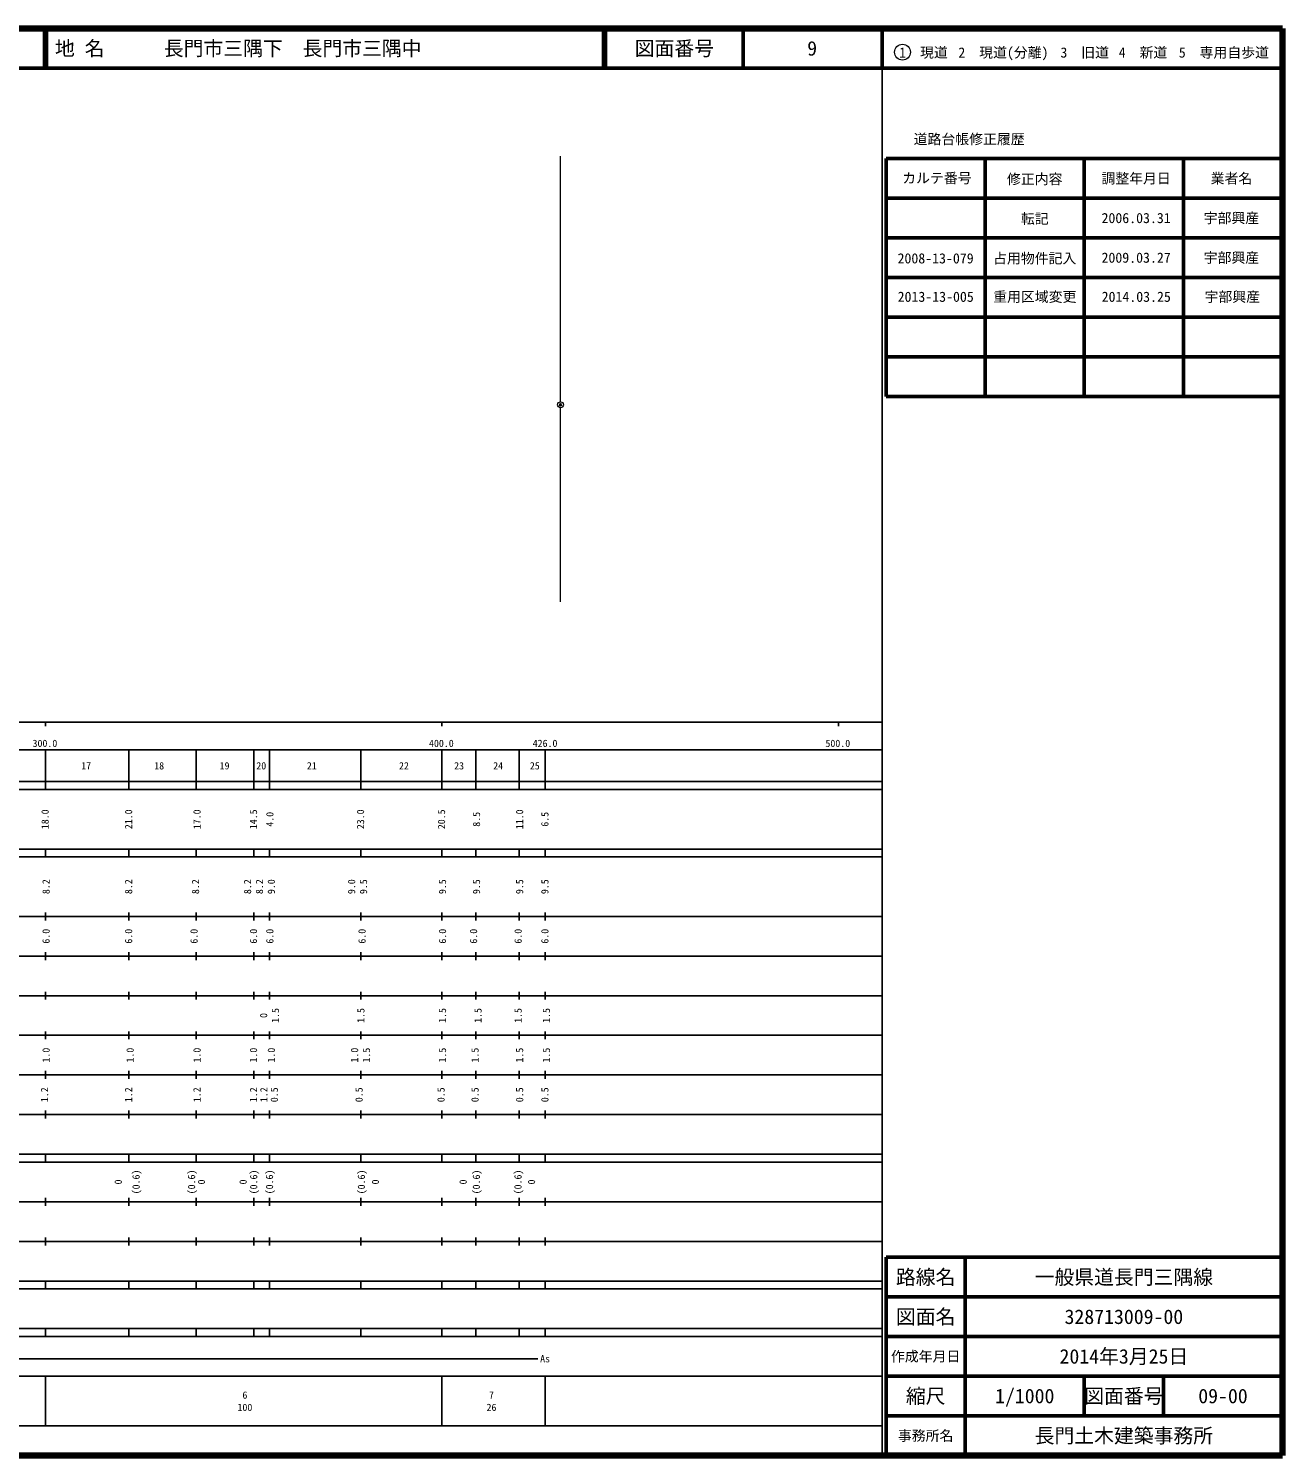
# Model space of a CAD drawing. Units: millimetres on the paper. Extents: x 40 to 680, y 20 to 380.
# Drawn here: x 363.7 to 680, y 20 to 380 of the extents above; entities that cross this region are included whole.
import ezdxf
from ezdxf.enums import TextEntityAlignment as Align

# ---------------------------------------------------------------- set-up
doc = ezdxf.new("R2010")
doc.units = ezdxf.units.MM
doc.header["$PDMODE"] = 32
doc.header["$PDSIZE"] = 0.5
for name, color, linetype, lineweight in [('M-BGD', 7, 'Continuous', 13), ('M-TTL', 2, 'Continuous', 140), ('M-TTL-BAND', 7, 'Continuous', 25), ('M-TTL-FRAM', 2, 'Continuous', 50), ('M-TTL-LINE', 7, 'Continuous', 50), ('M-TTL-TXT', 7, 'Continuous', 13)]:
    doc.layers.add(name, color=color, linetype=linetype, lineweight=lineweight)
doc.layers.add('M-OTRS', color=6, linetype='Continuous')
doc.styles.add('ＭＳ ゴシック', font='')
doc.styles.get('ＭＳ ゴシック').set_extended_font_data('MS Gothic')

msp = doc.modelspace()

# ---------------------------------------------------------------- linework, layer by layer
at = {"layer": 'M-BGD'}
for p, q in [((497.901, 285.814), (497.901, 347.776)), ((497.901, 235.373), (497.901, 284.361))]:
    msp.add_line(p, q, dxfattribs=at)
msp.add_circle((497.901, 285.086), 0.75, dxfattribs=at)
at = {"layer": 'M-OTRS'}
msp.add_point((497.901, 285.086), dxfattribs=at)
msp.add_point((497.901, 285.086), dxfattribs=at)
at = {"layer": 'M-TTL'}
for p, q in [((680, 380), (40, 380)), ((680, 20), (680, 380)), ((40, 20), (680, 20))]:
    msp.add_line(p, q, dxfattribs=at)
at = {"layer": 'M-TTL-BAND'}
for p, q in [((579, 20), (579, 370)), ((40, 205), (579, 205)), ((368, 205), (368, 204)), ((468, 205), (468, 204)), ((568, 205), (568, 204)), ((68, 198), (579, 198)), ((368, 198), (368, 188)), ((389, 198), (389, 188)), ((406, 198), (406, 188)), ((420.5, 198), (420.5, 188)), ((424.5, 198), (424.5, 188)), ((447.5, 198), (447.5, 188)), ((468, 198), (468, 188)), ((476.5, 198), (476.5, 188)), ((487.5, 198), (487.5, 188)), ((494, 198), (494, 188)), ((40, 190), (579, 190)), ((40, 188), (579, 188)), ((40, 173), (579, 173)), ((368, 171), (368, 173)), ((389, 173), (389, 171)), ((406, 173), (406, 171)), ((420.5, 173), (420.5, 171)), ((424.5, 173), (424.5, 171)), ((447.5, 173), (447.5, 171)), ((468, 171), (468, 173)), ((476.5, 173), (476.5, 171)), ((487.5, 173), (487.5, 171)), ((494, 173), (494, 171)), ((40, 171), (579, 171)), ((40, 156), (579, 156)), ((368, 155), (368, 157)), ((389, 157), (389, 155)), ((406, 157), (406, 155)), ((420.5, 157), (420.5, 155)), ((424.5, 157), (424.5, 155)), ((447.5, 157), (447.5, 155)), ((468, 155), (468, 157)), ((476.5, 157), (476.5, 155)), ((487.5, 157), (487.5, 155)), ((494, 157), (494, 155)), ((46, 146), (579, 146)), ((368, 145), (368, 147)), ((389, 147), (389, 145)), ((406, 147), (406, 145)), ((420.5, 147), (420.5, 145)), ((424.5, 147), (424.5, 145)), ((447.5, 147), (447.5, 145)), ((468, 145), (468, 147)), ((476.5, 147), (476.5, 145)), ((487.5, 147), (487.5, 145)), ((494, 147), (494, 145)), ((368, 135), (368, 137)), ((389, 137), (389, 135)), ((406, 137), (406, 135)), ((420.5, 137), (420.5, 135)), ((424.5, 137), (424.5, 135)), ((447.5, 137), (447.5, 135)), ((468, 135), (468, 137)), ((476.5, 137), (476.5, 135)), ((487.5, 137), (487.5, 135)), ((494, 137), (494, 135)), ((52, 136), (579, 136)), ((46, 126), (579, 126)), ((368, 125), (368, 127)), ((389, 127), (389, 125)), ((406, 127), (406, 125)), ((420.5, 127), (420.5, 125)), ((424.5, 127), (424.5, 125)), ((447.5, 127), (447.5, 125)), ((468, 125), (468, 127)), ((476.5, 127), (476.5, 125)), ((487.5, 127), (487.5, 125)), ((494, 127), (494, 125)), ((52, 116), (579, 116)), ((368, 115), (368, 117)), ((389, 117), (389, 115)), ((406, 117), (406, 115)), ((420.5, 117), (420.5, 115)), ((424.5, 117), (424.5, 115)), ((447.5, 117), (447.5, 115)), ((468, 115), (468, 117)), ((476.5, 117), (476.5, 115)), ((487.5, 117), (487.5, 115)), ((494, 117), (494, 115)), ((46, 106), (579, 106)), ((368, 105), (368, 107)), ((389, 107), (389, 105)), ((406, 107), (406, 105)), ((420.5, 107), (420.5, 105)), ((424.5, 107), (424.5, 105)), ((447.5, 107), (447.5, 105)), ((468, 105), (468, 107)), ((476.5, 107), (476.5, 105)), ((487.5, 107), (487.5, 105)), ((494, 107), (494, 105)), ((40, 96), (579, 96)), ((40, 94), (579, 94)), ((368, 94), (368, 96)), ((389, 96), (389, 94)), ((406, 96), (406, 94)), ((420.5, 96), (420.5, 94)), ((424.5, 96), (424.5, 94)), ((447.5, 96), (447.5, 94)), ((468, 94), (468, 96)), ((476.5, 96), (476.5, 94)), ((487.5, 96), (487.5, 94)), ((494, 96), (494, 94)), ((49, 84), (579, 84)), ((368, 83), (368, 85)), ((389, 85), (389, 83)), ((406, 85), (406, 83)), ((420.5, 85), (420.5, 83)), ((424.5, 85), (424.5, 83)), ((447.5, 85), (447.5, 83)), ((468, 83), (468, 85)), ((476.5, 85), (476.5, 83)), ((487.5, 85), (487.5, 83)), ((494, 85), (494, 83)), ((40, 74), (579, 74)), ((368, 73), (368, 75)), ((389, 75), (389, 73)), ((406, 75), (406, 73)), ((420.5, 75), (420.5, 73)), ((424.5, 75), (424.5, 73)), ((447.5, 75), (447.5, 73)), ((468, 73), (468, 75)), ((476.5, 75), (476.5, 73)), ((487.5, 75), (487.5, 73)), ((494, 75), (494, 73)), ((40, 64), (579, 64)), ((40, 62), (579, 62)), ((368, 62), (368, 64)), ((389, 64), (389, 62)), ((406, 64), (406, 62)), ((420.5, 64), (420.5, 62)), ((424.5, 64), (424.5, 62)), ((447.5, 64), (447.5, 62)), ((468, 62), (468, 64)), ((476.5, 64), (476.5, 62)), ((487.5, 64), (487.5, 62)), ((494, 64), (494, 62)), ((40, 52), (579, 52)), ((368, 50), (368, 52)), ((389, 52), (389, 50)), ((406, 52), (406, 50)), ((420.5, 52), (420.5, 50)), ((424.5, 52), (424.5, 50)), ((447.5, 52), (447.5, 50)), ((468, 50), (468, 52)), ((476.5, 52), (476.5, 50)), ((487.5, 52), (487.5, 50)), ((494, 52), (494, 50)), ((40, 50), (579, 50)), ((70.805, 44.406), (492.196, 44.406)), ((40, 40), (579, 40)), ((368, 40), (368, 27.5)), ((468, 40), (468, 27.5)), ((494, 40), (494, 27.5)), ((68, 27.5), (579, 27.5))]:
    msp.add_line(p, q, dxfattribs=at)
at = {"layer": 'M-TTL-FRAM'}
for p, q in [((580, 347.197), (580, 287.197)), ((580, 347.197), (680, 347.197)), ((580, 287.197), (680, 287.197)), ((680, 70), (580, 70)), ((580, 70), (580, 20))]:
    msp.add_line(p, q, dxfattribs=at)
at = {"layer": 'M-TTL-LINE'}
for p, q in [((367.75, 380), (367.75, 370)), ((368.25, 380), (368.25, 370)), ((508.747, 380), (508.747, 370)), ((509.247, 380), (509.247, 370)), ((543.997, 380), (543.997, 370)), ((579, 380), (579, 370)), ((40, 370), (680, 370)), ((605, 347.197), (605, 287.197)), ((630, 347.197), (630, 287.197)), ((655, 347.197), (655, 287.197)), ((580, 337.197), (680, 337.197)), ((580, 327.197), (680, 327.197)), ((580, 317.197), (680, 317.197)), ((580, 307.197), (680, 307.197)), ((580, 297.197), (680, 297.197)), ((600, 70), (600, 20)), ((680, 60), (580, 60)), ((680, 50), (580, 50)), ((680, 40), (580, 40)), ((630, 40), (630, 30)), ((650, 40), (650, 30)), ((680, 30), (580, 30))]:
    msp.add_line(p, q, dxfattribs=at)
at = {"layer": 'M-TTL-TXT'}
msp.add_circle((584.147, 374.034), 2, dxfattribs=at)

# ---------------------------------------------------------------- texts
at = {"layer": 'M-TTL-BAND', "style": 'ＭＳ ゴシック'}
for s, p in [('300.0', (367.844, 198.195)), ('400.0', (467.844, 198.195)), ('426.0', (494, 198.195)), ('500.0', (567.844, 198.195))]:
    msp.add_text(s, height=1.833, dxfattribs=at).set_placement(p, align=Align.BOTTOM_CENTER)
for s, p in [('17', (378.246, 194)), ('18', (396.659, 194)), ('19', (413.16, 194)), ('20', (422.41, 194)), ('21', (435.161, 194)), ('22', (458.405, 194)), ('23', (472.315, 194)), ('24', (482.162, 194)), ('25', (491.413, 194)), ('As', (494.006, 44.406)), ('6', (418.288, 35.238)), ('7', (480.483, 35.238)), ('100', (418.288, 32.131)), ('26', (480.483, 32.131))]:
    msp.add_text(s, height=1.833, dxfattribs=at).set_placement(p, align=Align.MIDDLE_CENTER)
for s, p in [('18.0', (367.867, 180.5)), ('21.0', (388.94, 180.5)), ('17.0', (406.191, 180.5)), ('14.5', (420.441, 180.5)), ('4.0', (424.566, 180.5)), ('23.0', (447.442, 180.5)), ('20.5', (467.867, 180.5)), ('8.5', (476.693, 180.5)), ('11.0', (487.569, 180.5)), ('6.5', (493.944, 180.5)), ('8.2', (368.116, 163.5)), ('8.2', (388.94, 163.5)), ('8.2', (405.816, 163.5)), ('8.2', (418.941, 163.5)), ('8.2', (421.941, 163.5)), ('9.0', (424.941, 163.5)), ('9.0', (445.192, 163.5)), ('9.5', (448.192, 163.5)), ('9.5', (468.116, 163.5)), ('9.5', (476.693, 163.5)), ('9.5', (487.569, 163.5)), ('9.5', (493.944, 163.5)), ('6.0', (368.116, 151)), ('6.0', (388.94, 151)), ('6.0', (405.441, 151)), ('6.0', (420.441, 151)), ('6.0', (424.566, 151)), ('6.0', (447.817, 151)), ('6.0', (468.116, 151)), ('6.0', (475.943, 151)), ('6.0', (487.194, 151)), ('6.0', (493.944, 151)), ('0', (422.999, 131)), ('1.5', (425.978, 131)), ('1.5', (447.534, 131)), ('1.5', (468.116, 131)), ('1.5', (477.068, 131)), ('1.5', (487.194, 131)), ('1.5', (494.319, 131)), ('1.0', (368.116, 121)), ('1.0', (389.315, 121)), ('1.0', (406.191, 121)), ('1.0', (420.441, 121)), ('1.0', (424.941, 121)), ('1.0', (445.942, 121)), ('1.5', (448.942, 121)), ('1.5', (468.116, 121)), ('1.5', (476.318, 121)), ('1.5', (487.569, 121)), ('1.5', (494.319, 121)), ('1.2', (367.741, 111)), ('1.2', (388.94, 111)), ('1.2', (406.191, 111)), ('1.2', (420.441, 111)), ('1.2', (423.066, 111)), ('0.5', (425.691, 111)), ('0.5', (447.067, 111)), ('0.5', (467.741, 111)), ('0.5', (476.318, 111)), ('0.5', (487.569, 111)), ('0.5', (493.944, 111)), ('(0.6)', (390.815, 89)), ('(0.6)', (404.816, 89)), ('(0.6)', (420.483, 89)), ('(0.6)', (424.483, 89)), ('(0.6)', (447.651, 89)), ('(0.6)', (476.652, 89)), ('(0.6)', (487.152, 89)), ('0', (386.315, 89)), ('0', (407.316, 89)), ('0', (417.816, 89)), ('0', (451.192, 89)), ('0', (473.318, 89)), ('0', (490.569, 89))]:
    msp.add_text(s, height=1.833, rotation=90, dxfattribs=at).set_placement(p, align=Align.MIDDLE_CENTER)
at = {"layer": 'M-TTL-TXT', "style": 'ＭＳ ゴシック'}
msp.add_text('地 名      長門市三隅下\u3000長門市三隅中', height=3.666, dxfattribs=at).set_placement((370.38, 375), align=Align.MIDDLE_LEFT)
for s, height, p in [('図面番号', 3.666, (526.622, 375)), ('9', 3.666, (561.372, 375)), ('1\u3000現道', 2.566, (589.448, 373.958)), ('2\u3000現道(分離)', 2.566, (609.619, 373.958)), ('3\u3000旧道', 2.566, (630.121, 373.958)), ('4\u3000新道', 2.566, (644.824, 373.958)), ('5\u3000専用自歩道', 2.566, (665.228, 373.958)), ('道路台帳修正履歴', 2.566, (600.968, 352.113)), ('カルテ番号', 2.566, (592.839, 342.277)), ('修正内容', 2.566, (617.509, 342.023)), ('調整年月日', 2.566, (643.089, 342.197)), ('業者名', 2.566, (667.134, 342.197)), ('転記', 2.566, (617.509, 332.023)), ('2006.03.31', 2.566, (643.089, 332.197)), ('宇部興産', 2.566, (667.134, 332.197)), ('2008-13-079', 2.566, (592.509, 322.023)), ('占用物件記入', 2.566, (617.509, 322.023)), ('2009.03.27', 2.566, (643.089, 322.197)), ('宇部興産', 2.566, (667.134, 322.197)), ('路線名', 3.666, (590, 65)), ('一般県道長門三隅線', 3.666, (640, 65)), ('図面名', 3.666, (590, 55)), ('328713009-00', 3.666, (640, 55)), ('2014年3月25日', 3.666, (640, 45)), ('作成年月日', 2.566, (590, 45)), ('縮尺', 3.666, (590, 35)), ('1/1000', 3.666, (615, 35)), ('図面番号', 3.666, (640, 35)), ('09-00', 3.666, (665, 35)), ('事務所名', 2.566, (590, 25)), ('長門土木建築事務所', 3.666, (640, 25))]:
    msp.add_text(s, height=height, dxfattribs=at).set_placement(p, align=Align.MIDDLE_CENTER)
for s, p in [('2013-13-005', (592.533, 310.281)), ('重用区域変更', (617.533, 310.281))]:
    msp.add_text(s, height=2.566, dxfattribs=at).set_placement(p, align=Align.BOTTOM_CENTER)
for s, p in [('2014.03.25', (634.39, 310.281)), ('宇部興産', (660.346, 310.281))]:
    msp.add_text(s, height=2.566, dxfattribs=at).set_placement(p, align=Align.BOTTOM_LEFT)

doc.saveas('drawing.dxf')
